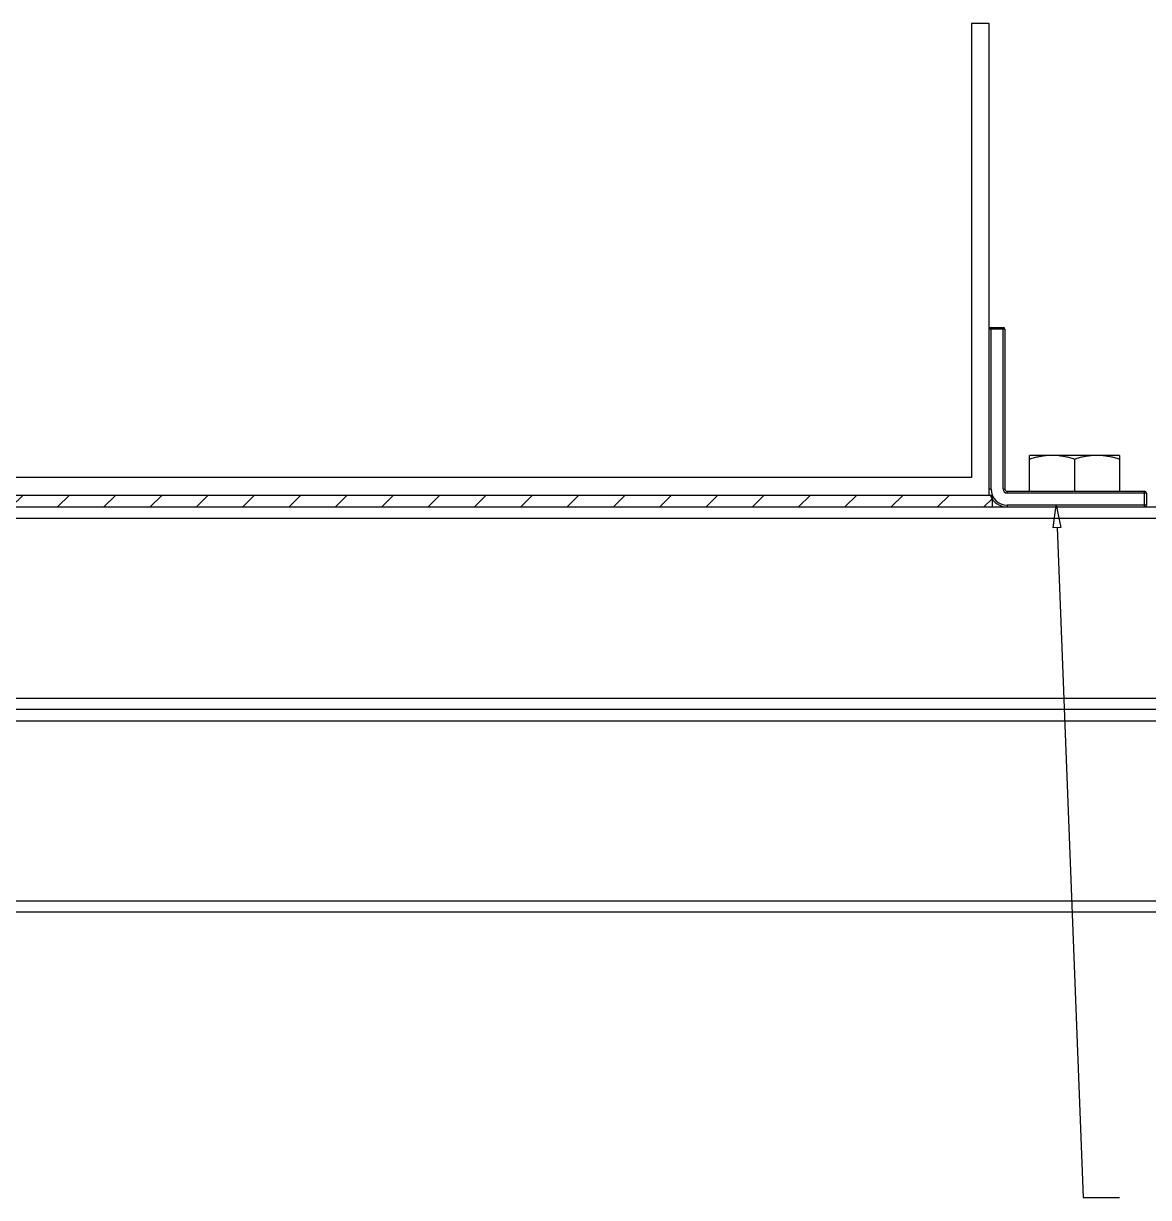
# Model space of a CAD drawing. Extents: x 69728788 to 150676229, y 20327566 to 43663798.
# Drawn here: x 75468175 to 75469313, y 20761930 to 20763118 of the extents above; entities that cross this region are included whole.
import ezdxf

# ---------------------------------------------------------------- set-up
doc = ezdxf.new("R2010")
doc.units = 0
doc.header["$LTSCALE"] = 1000
doc.header["$MEASUREMENT"] = 0
doc.layers.get('0').update_dxf_attribs({"linetype": 'CONTINUOUS'})
doc.layers.add('02___PRT_ALL_AXES', color=7, linetype='CONTINUOUS')
doc.layers.add('图框', color=253, linetype='CONTINUOUS')

msp = doc.modelspace()

# ---------------------------------------------------------------- hatches: boundary and pattern name
at = {"layer": '图框'}
h = msp.add_hatch(dxfattribs=at)
h.set_pattern_fill('ANSI31', color=0, scale=265.1621052624077, style=0)
h.set_pattern_definition([(45, (73851475.15184513, 16587156.95449771), (-23.43724034309371, 23.43724034309369), [])])
h.paths.add_polyline_path([(75467359.42321154, 20762640.41026953), (75467362.40628523, 20762640.41026953), (75469152.25049575, 20762640.41026953), (75469155.23356943, 20762640.41026953), (75469155.23356943, 20762628.47797479), (75467359.42321154, 20762628.47797479)])

# ---------------------------------------------------------------- linework, layer by layer
at = {"color": 0, "linetype": 'Continuous'}
for p, q in [((75469152.25049575, 20763117.702059), (75469134.35205364, 20763117.702059)), ((75469134.35205364, 20763117.702059), (75469134.35205364, 20762658.30871163)), ((75469152.25049575, 20762640.41026953), (75469152.25049575, 20763117.702059)), ((75469168.15190107, 20762808.39101795), (75469152.25049575, 20762808.39101795)), ((75469154.06779921, 20762646.65100946), (75469154.06779921, 20762810.20832141)), ((75469154.06779921, 20762810.20832141), (75469166.3345976, 20762810.20832141)), ((75469166.3345976, 20762646.65100946), (75469166.3345976, 20762810.20832141)), ((75469168.15190107, 20762808.39101795), (75469168.15190107, 20762646.65100946)), ((75469134.35205364, 20762658.30871163), (75467380.30472733, 20762658.30871163)), ((75469154.06779921, 20762646.65100946), (75469152.25049575, 20762646.65100946)), ((75469166.3345976, 20762646.65100946), (75469168.15190107, 20762646.65100943)), ((75469170.4235304, 20762642.56207665), (75469170.4235304, 20762644.37938012)), ((75469170.4235304, 20762644.37938012), (75469309.44724557, 20762644.37938012)), ((75469311.26454903, 20762642.56207665), (75469170.4235304, 20762642.56207665)), ((75469309.44724557, 20762628.47797479), (75469309.44724557, 20762644.37938012)), ((75469311.26454903, 20762642.56207665), (75469311.26454903, 20762630.29527827)), ((75467362.40628523, 20762640.41026953), (75469152.25049575, 20762640.41026953)), ((75469152.25049575, 20762640.41026953), (75469155.23356943, 20762640.41026953)), ((75469155.23356943, 20762640.41026953), (75469155.23356943, 20762628.47797479)), ((75469170.4235304, 20762630.29527827), (75469170.42353043, 20762628.47797479)), ((75469311.26454903, 20762630.29527827), (75469170.4235304, 20762630.29527827)), ((75466479.05348007, 20762628.47797479), (75470057.26952797, 20762628.47797479)), ((75466479.05348007, 20762617.09469699), (75470057.26952797, 20762617.09469699)), ((75467359.42321154, 20762628.47797479), (75469155.23356943, 20762628.47797479)), ((75466479.05348007, 20762434.96225259), (75470057.26952797, 20762434.96225259)), ((75470057.26952797, 20762423.57897485), (75466479.05348007, 20762423.57897485)), ((75470057.26952797, 20762423.57897485), (75466479.05348007, 20762423.57897485)), ((75466479.05348007, 20762412.1956971), (75470057.26952797, 20762412.1956971)), ((75466479.05348007, 20762230.0632527), (75470057.26952797, 20762230.0632527)), ((75466479.05348007, 20762218.6799749), (75470057.26952797, 20762218.6799749))]:
    msp.add_line(p, q, dxfattribs=at)
at = {"color": 4}
msp.add_lwpolyline([(75469217.11791578, 20762607.4486188), (75469219.99384563, 20762630.14470456), (75469224.63426413, 20762607.74270024)], close=True, dxfattribs=at)
at = {"color": 4, "extrusion": (0.9992354723838744, 0.03909566126535274, 0), "elevation": 76223250.44610803}
msp.add_lwpolyline([(17796214.91343816, 0), (17795536.56102027, 0)], dxfattribs=at)
at = {"color": 4, "extrusion": (0, 1, 0), "elevation": 20761929.76186079}
msp.add_lwpolyline([(-75469247.3967263, 0), (-75469283.95412841, 0)], dxfattribs=at)
at = {"color": 0, "linetype": 'Continuous'}
for centre, radius, start, end in [((75469154.06779921, 20762808.39101794), 1.817303466190233, 90, 180), ((75469166.3345976, 20762808.39101795), 1.817303466190233, 0, 90), ((75469170.4235304, 20762646.65100946), 16.35573119571211, 180, 270), ((75469170.4235304, 20762646.65100946), 4.088932798928027, 180, 270), ((75469170.4235304, 20762646.65100946), 2.271629332737792, 180, 270), ((75469309.44724557, 20762642.56207665), 1.817303466190233, 0, 90), ((75469170.4235304, 20762646.65100946), 18.17303466190234, 202.49999674719, 270), ((75469309.44724557, 20762630.29527827), 1.817303466190233, 270, 0)]:
    msp.add_arc(centre, radius, start, end, dxfattribs=at)
at = {"layer": '02___PRT_ALL_AXES', "color": 0, "linetype": 'Continuous'}
for p, q in [((75469193.13982373, 20762644.37938012), (75469193.13982373, 20762680.72544947)), ((75469284.0049971, 20762680.72544945), (75469193.13982373, 20762680.72544945)), ((75469238.57241039, 20762676.6675745), (75469238.57241039, 20762644.37938012)), ((75469284.00499704, 20762680.72544947), (75469284.00499704, 20762644.37938012))]:
    msp.add_line(p, q, dxfattribs=at)
for points, start_tangent, end_tangent in [([(75469215.85611643, 20762680.7254495), (75469211.39795817, 20762680.55760598), (75469206.93589662, 20762680.0597843), (75469202.44720392, 20762679.24404358), (75469197.87716219, 20762678.11669632), (75469193.13982373, 20762676.6675745)], (-0.9999999999998401, -5.655955789999997e-07), (-0.9486832980505139, -0.3162277660168381)), ([(75469238.57241039, 20762676.6675745), (75469233.8348801, 20762678.11674948), (75469229.26595946, 20762679.24384373), (75469224.77748415, 20762680.05961527), (75469220.31501189, 20762680.55755073), (75469215.85611643, 20762680.7254495)], (-0.9486832979524903, 0.3162277663109084), (-1, 0)), ([(75469261.28870308, 20762680.7254495), (75469256.83053625, 20762680.55760534), (75469252.36847685, 20762680.05978334), (75469247.87978624, 20762679.24404266), (75469243.30974661, 20762678.11669571), (75469238.57241039, 20762676.6675745)], (-0.9999999999995683, -9.292627538000002e-07), (-0.9486832980505139, -0.3162277660168381)), ([(75469284.00499704, 20762676.6675745), (75469279.26746675, 20762678.11674948), (75469274.69854611, 20762679.24384373), (75469270.21007079, 20762680.05961527), (75469265.74759854, 20762680.55755073), (75469261.28870308, 20762680.7254495)], (-0.9486832979524903, 0.3162277663109084), (-1, 0))]:
    msp.add_spline(points, degree=3, dxfattribs=dict(at, start_tangent=start_tangent, end_tangent=end_tangent))

doc.saveas('drawing.dxf')
